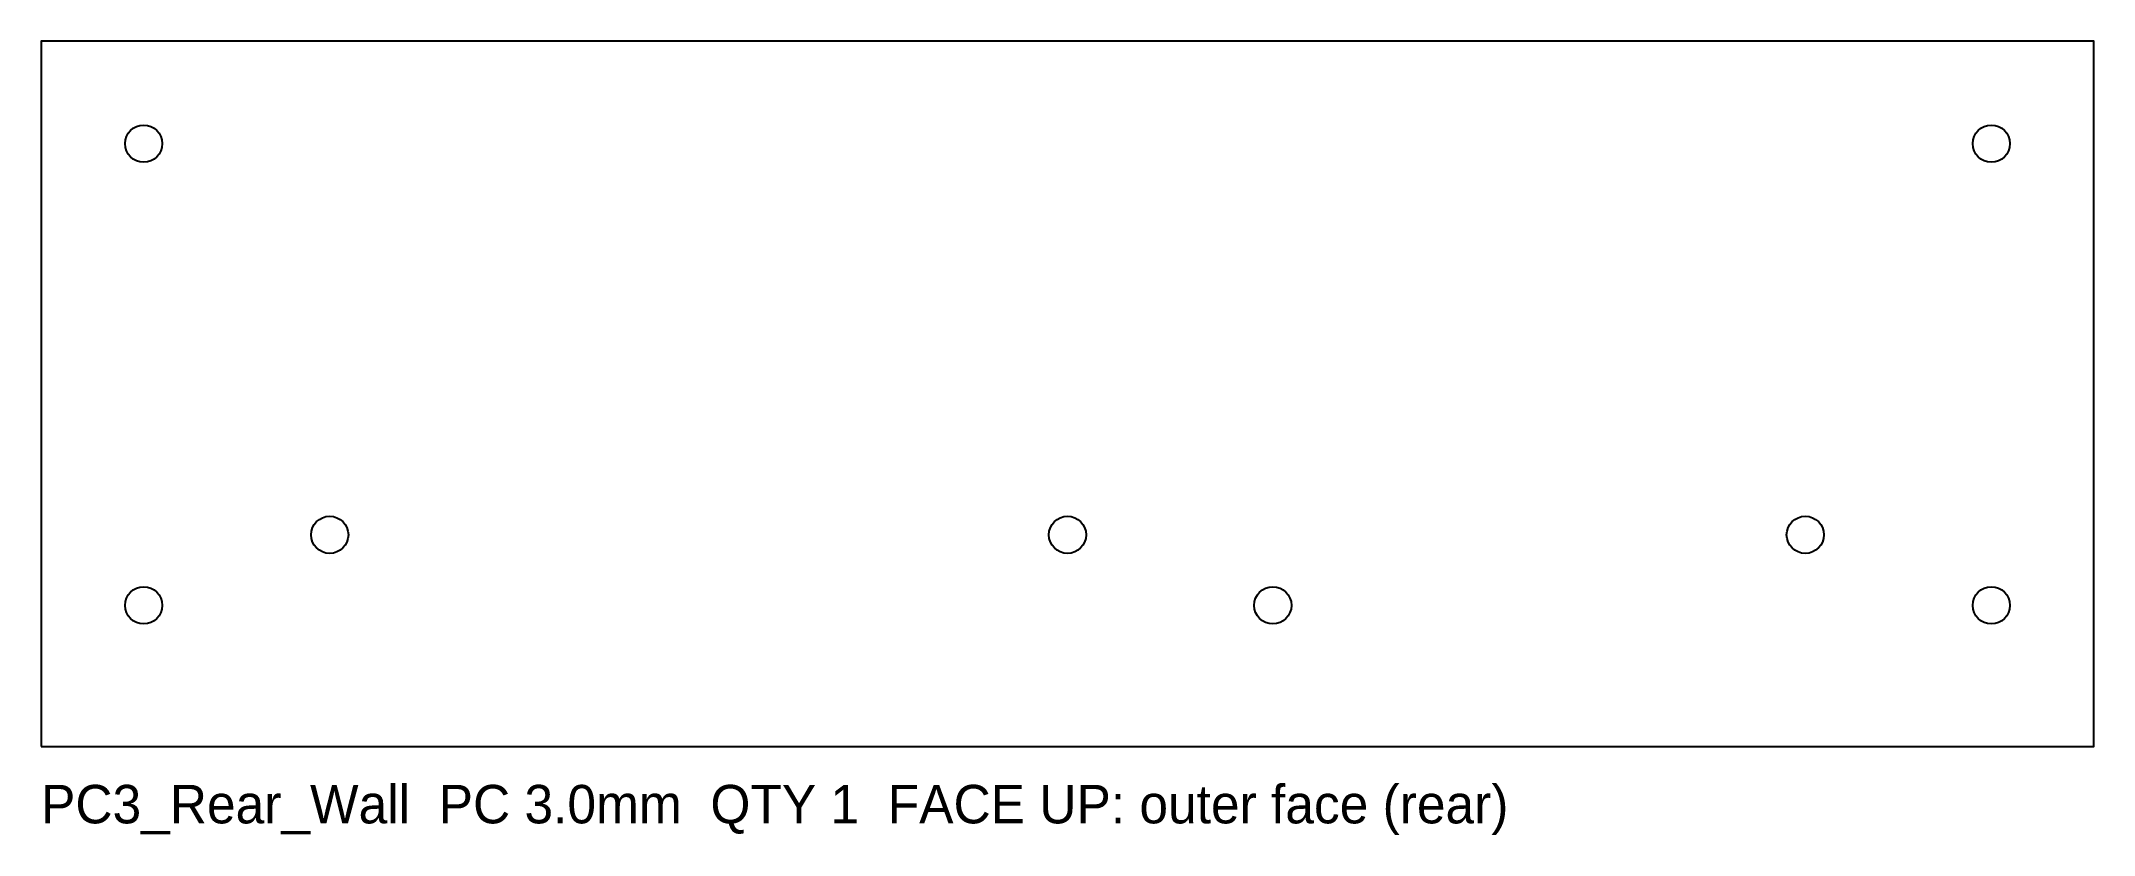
# Model space of a CAD drawing. Header units: millimetres. Extents: x 0 to 160, y -7 to 55.
import ezdxf

# ---------------------------------------------------------------- set-up
doc = ezdxf.new("R2010")
doc.units = ezdxf.units.MM
for name, color, linetype in [('CUT_INNER', 1, 'Continuous'), ('CUT_OUTER', 7, 'Continuous'), ('NOTES', 5, 'Continuous')]:
    doc.layers.add(name, color=color, linetype=linetype)

msp = doc.modelspace()

# ---------------------------------------------------------------- linework, layer by layer
at = {"layer": 'CUT_INNER'}
for centre in [(8, 47), (152, 47), (22.5, 16.5), (80, 16.5), (137.5, 16.5), (8, 11), (96, 11), (152, 11)]:
    msp.add_circle(centre, 1.45, dxfattribs=at)
at = {"layer": 'CUT_OUTER'}
msp.add_lwpolyline([(0, 0), (160, 0), (160, 55), (0, 55)], close=True, dxfattribs=at)

# ---------------------------------------------------------------- texts
at = {"layer": 'NOTES'}
msp.add_text('PC3_Rear_Wall  PC 3.0mm  QTY 1  FACE UP: outer face (rear)', height=3, dxfattribs=at).set_placement((0, -6))

doc.saveas('drawing.dxf')
